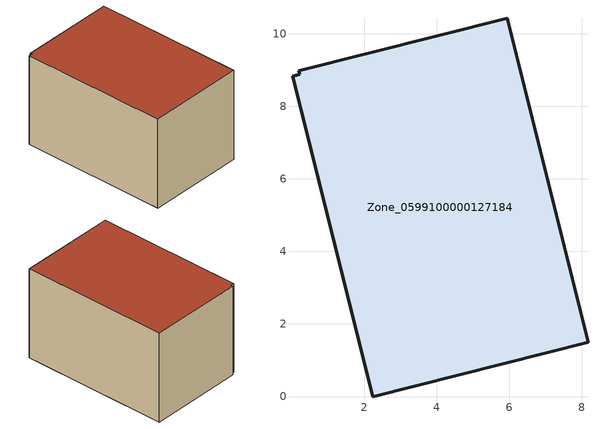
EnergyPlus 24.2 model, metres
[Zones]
Zone_0599100000127184
 floor ground (C_G): 0.03,8.83 0.23,8.88 0.2,8.98 5.94,10.42 8.17,1.49 2.24,0 z0
 wall outside (C_F): 8.17,1.49 5.94,10.42 0.2,8.98 0.23,8.88 0.03,8.83 2.24,0 8.17,1.49 z0:5.72
 roof outside (C_R): 0.23,8.88 0.03,8.83 2.24,0 8.17,1.49 5.94,10.42 0.2,8.98 z5.72
[BUILDING]
Pand.0599100000127184: North Axis=0; Terrain=City; Loads Convergence Tolerance Value=0.04; Temperature Convergence Tolerance Value=0.4; Solar Distribution=FullExterior; Maximum Number of Warmup Days=25; Minimum Number of Warmup Days=1
[Site:Location]
Rotterdam.The.Hague.AP_ZH_NLD Design_Conditions: Latitude=51.96; Longitude=4.45; Time Zone=1; Elevation=-4.5
[SITE:GROUNDTEMPERATURE:BUILDINGSURFACE]
18, 18, 18, 18, 18, 18, 18, 18, 18, 18, 18, 18
[MATERIAL] Thermal Absorptance=0.9; Solar Absorptance=0.7; Visible Absorptance=0.7
Name | Roughness | Thickness | Conductivity | Density | Specific Heat
G.TI.1946-1964 | MediumSmooth | 0.15 | 1 | 540 | 1210
F.TI.1946-1964 | Rough | 0.3 | 0.857143 | 1920 | 840
R.TI.1946-1964 | MediumRough | 0.2 | 0.277778 | 1500 | 1000
[CONSTRUCTION]
C_G: G.TI.1946-1964
C_F: F.TI.1946-1964
C_R: R.TI.1946-1964
[ZONE]
Zone_0599100000127184: Type=1; Multiplier=1; Ceiling Height=Autocalculate; Volume=Autocalculate; Floor Area=autocalculate; Part of Total Floor Area=Yes
[ZONEINFILTRATION:DESIGNFLOWRATE]
Infil_Zone_0599100000127184: Zone or ZoneList or Space or SpaceList=Zone_0599100000127184; Schedule=AlwaysOn; Design Flow Rate Calculation Method=Flow/Area; Flow Rate per Floor Area=0.003; Constant Term Coefficient=1; Temperature Term Coefficient=0; Velocity Term Coefficient=0; Velocity Squared Term Coefficient=0
[HVACTEMPLATE:ZONE:IDEALLOADSAIRSYSTEM]
Zone_0599100000127184: Maximum Heating Supply Air Temperature=50; Minimum Cooling Supply Air Temperature=13; Maximum Heating Supply Air Humidity Ratio=0.0156; Minimum Cooling Supply Air Humidity Ratio=0.0077; Heating Limit=NoLimit; Cooling Limit=NoLimit; Dehumidification Control Type=ConstantSensibleHeatRatio; Cooling Sensible Heat Ratio=0.7; Dehumidification Setpoint=60; Humidification Control Type=None; Humidification Setpoint=30; Outdoor Air Method=None; Outdoor Air Flow Rate per Person=0.00944; Outdoor Air Flow Rate per Zone Floor Area=0; Outdoor Air Flow Rate per Zone=0; Demand Controlled Ventilation Type=None; Outdoor Air Economizer Type=NoEconomizer; Heat Recovery Type=None; Sensible Heat Recovery Effectiveness=0.7; Latent Heat Recovery Effectiveness=0.65
[ZONECONTROL:THERMOSTAT]
ThermostatControl_Zone_0599100000127184: Zone or ZoneList=Zone_0599100000127184; Control Type Schedule=DualSetpointControlType; Control 1=Thermostat_Zone_0599100000127184; Temperature Difference Between Cutout And Setpoint=0
[THERMOSTATSETPOINT:DUALSETPOINT]
Thermostat_Zone_0599100000127184: Heating Setpoint Temperature Schedule=HeatingSetpoint_Zone_0599100000127184; Cooling Setpoint Temperature Schedule=CoolingSetpoint_Zone_0599100000127184
[SCHEDULE:COMPACT]
HeatingSetpoint_Zone_0599100000127184: Through: 12/31, For: AllDays, Until: 24:00, 21
CoolingSetpoint_Zone_0599100000127184: Through: 12/31, For: AllDays, Until: 24:00, 24
DualSetpointControlType: Through: 12/31, For: AllDays, Until: 24:00, 4
AlwaysOn: Through: 12/31, For: AllDays, Until: 24:00, 1
